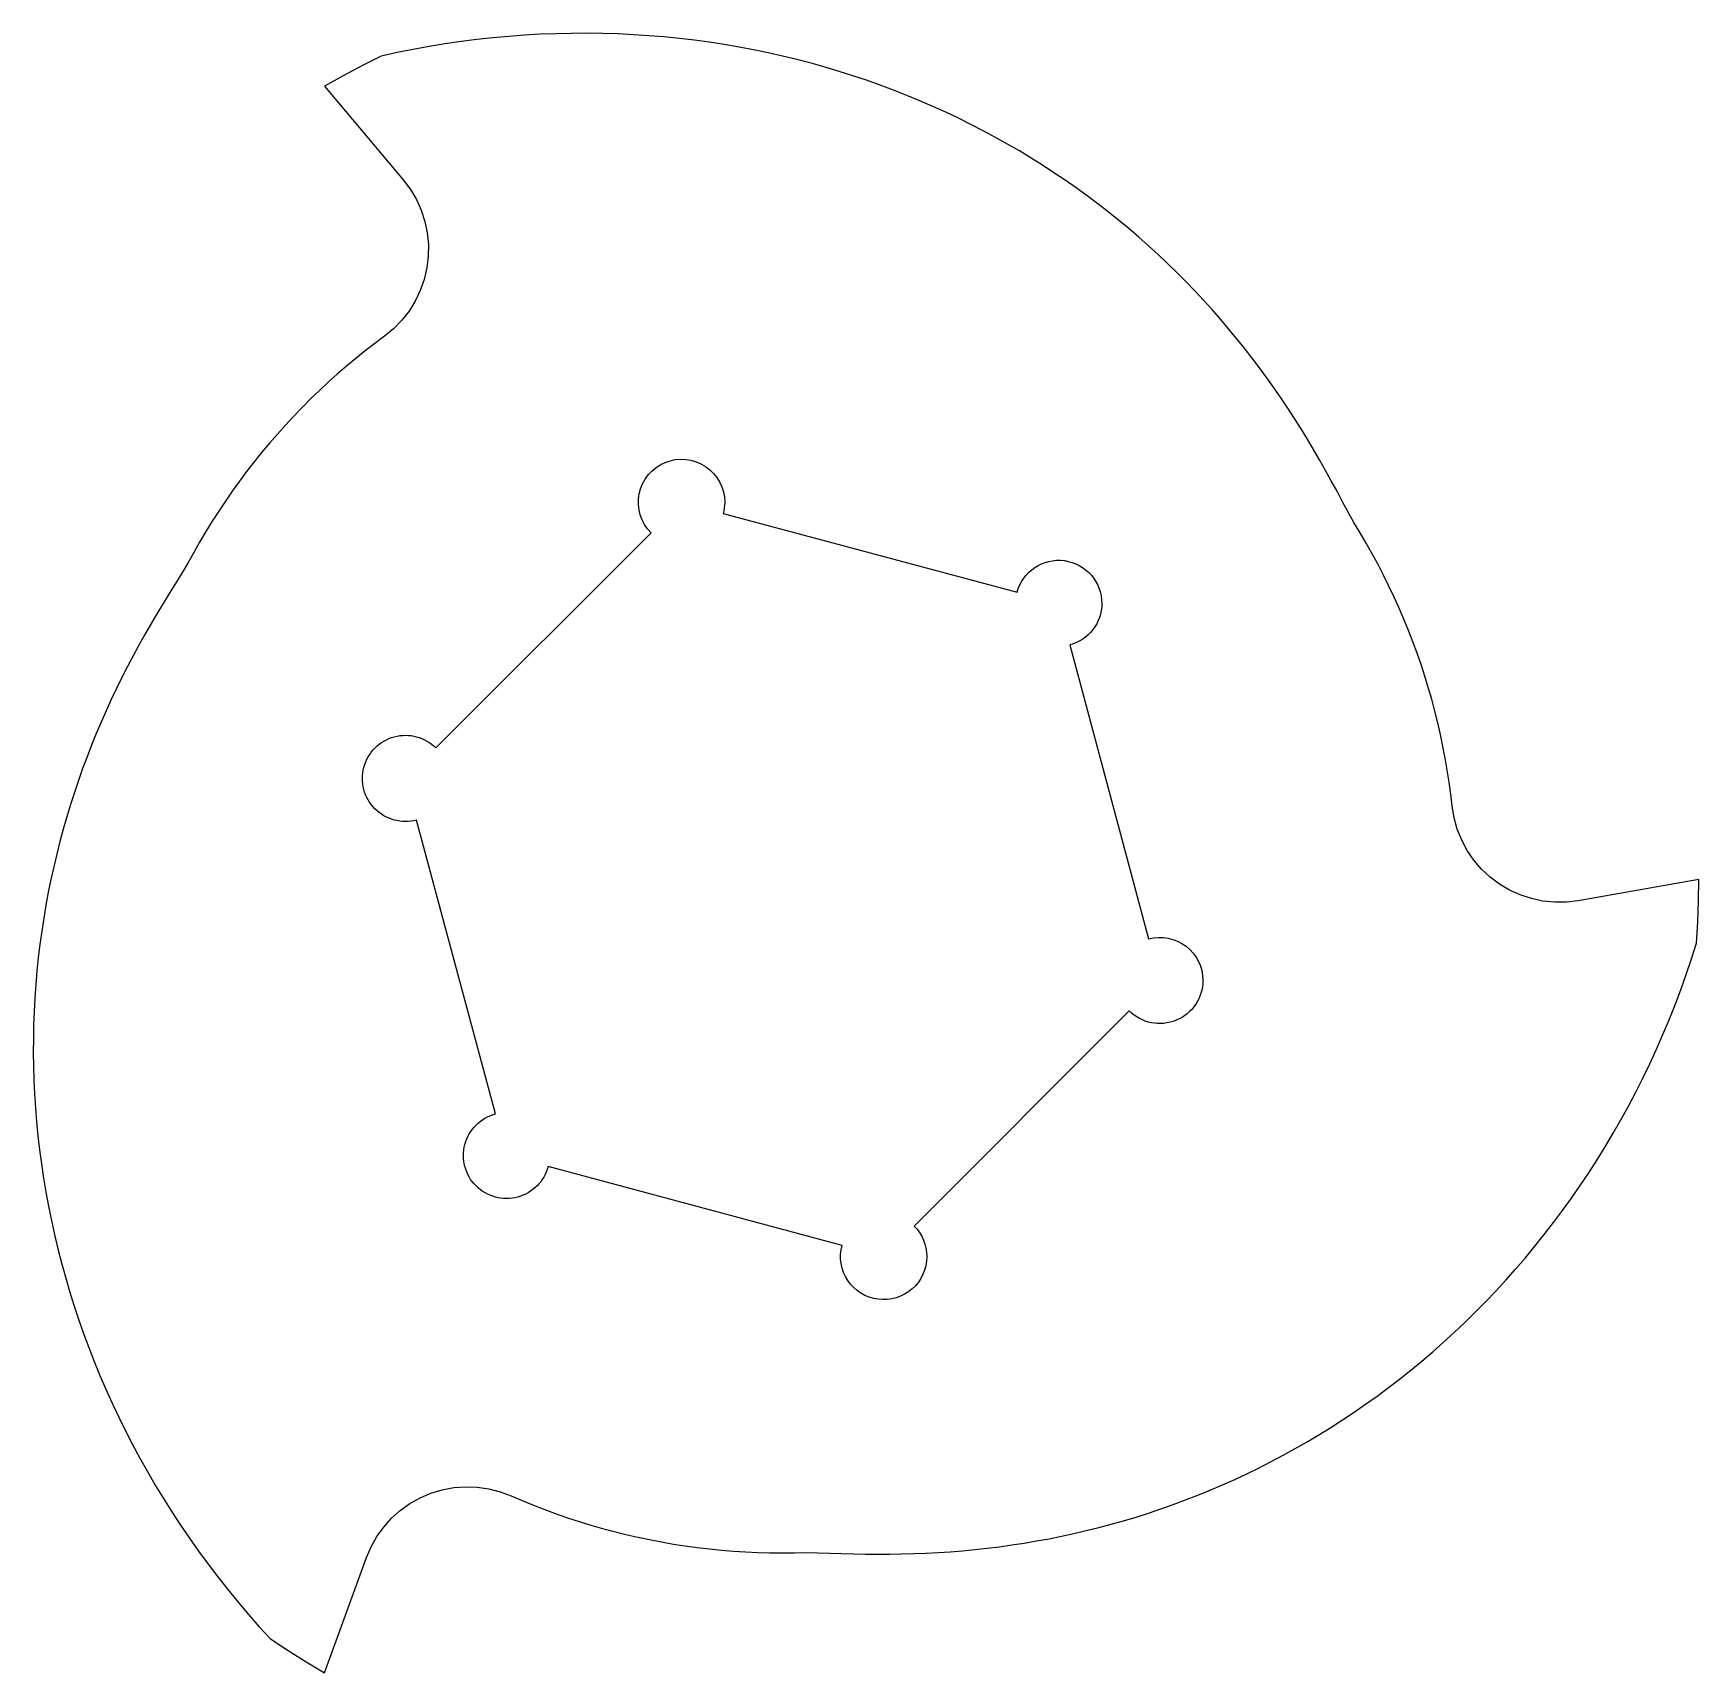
# Model space of a CAD drawing. Header units: millimetres. Extents: x -27.8 to 34, y -29.4 to 31.4.
import ezdxf

# ---------------------------------------------------------------- set-up
doc = ezdxf.new("R2010")
doc.units = ezdxf.units.MM
doc.layers.add('CUT', color=4, linetype='Continuous')
doc.layers.add('OUTLINE', color=7, linetype='Continuous')

msp = doc.modelspace()

# ---------------------------------------------------------------- linework, layer by layer
at = {"layer": 'CUT', "flags": 128}
msp.add_lwpolyline([(-12.866, 4.882), (-4.882, 12.866, -0.534511), (-4.363, 15.476, -0.534511), (-2.151, 13.998, -0.065544), (-2.205, 13.584), (8.702, 10.661, -0.876976), (11.847, 10.247, -0.339454), (10.661, 8.702), (13.584, -2.205, -0.493146), (15.598, -3.751, -0.668179), (12.866, -4.882), (4.882, -12.866, -0.198912), (5.351, -13.998, -0.453094), (3.542, -15.584, -0.453094), (2.205, -13.584), (-8.702, -10.661, -0.57735), (-11.378, -11.378, -0.57735), (-10.661, -8.702), (-13.584, 2.205, -0.577351), (-15.543, 4.165, -0.577351)], format="xyb", close=True, dxfattribs=at)
at = {"layer": 'OUTLINE', "flags": 128}
msp.add_lwpolyline([(-27.811, -6.421), (-27.804, -6.932), (-27.788, -7.446), (-27.764, -7.961), (-27.731, -8.478), (-27.689, -8.997), (-27.638, -9.517), (-27.578, -10.038), (-27.509, -10.56), (-27.431, -11.083), (-27.343, -11.607), (-27.246, -12.131), (-27.14, -12.656), (-27.024, -13.181), (-26.899, -13.706), (-26.765, -14.231), (-26.62, -14.756), (-26.466, -15.28), (-26.303, -15.804), (-26.13, -16.328), (-25.946, -16.85), (-25.754, -17.371), (-25.551, -17.891), (-25.338, -18.409), (-25.116, -18.926), (-24.884, -19.441), (-24.642, -19.954), (-24.39, -20.465), (-24.128, -20.974), (-23.855, -21.48), (-23.574, -21.983), (-23.282, -22.483), (-22.98, -22.98), (-22.669, -23.474), (-22.347, -23.964), (-22.016, -24.451), (-21.674, -24.934), (-21.323, -25.412), (-20.963, -25.887), (-20.592, -26.357), (-20.212, -26.822), (-19.822, -27.282), (-19.422, -27.737), (-19.013, -28.187), (-18.352, -28.622), (-17.68, -29.041), (-17, -29.445), (-15.445, -25.173), (-15.274, -24.772), (-15.06, -24.392), (-14.806, -24.037), (-14.515, -23.712), (-14.19, -23.421), (-13.835, -23.167), (-13.455, -22.953), (-13.054, -22.782), (-12.636, -22.656), (-12.208, -22.575), (-11.773, -22.542), (-11.337, -22.556), (-10.905, -22.618), (-10.483, -22.727), (-10.075, -22.88), (-9.661, -23.058), (-9.245, -23.228), (-8.826, -23.39), (-8.404, -23.545), (-7.979, -23.693), (-7.551, -23.832), (-7.122, -23.964), (-6.689, -24.088), (-6.255, -24.205), (-5.819, -24.313), (-5.38, -24.414), (-4.94, -24.507), (-4.499, -24.592), (-4.056, -24.669), (-3.611, -24.738), (-3.166, -24.799), (-2.719, -24.852), (-2.272, -24.897), (-1.824, -24.933), (-1.375, -24.962), (-0.926, -24.983), (-0.476, -24.995), (-0.027, -25), (0.423, -24.996), (0.873, -24.985), (1.31, -24.994), (1.749, -25.009), (2.189, -25.023), (2.631, -25.034), (3.075, -25.042), (3.52, -25.045), (3.966, -25.044), (4.415, -25.037), (4.864, -25.025), (5.315, -25.007), (5.768, -24.983), (6.221, -24.953), (6.676, -24.917), (7.133, -24.874), (7.59, -24.824), (8.047, -24.768), (8.506, -24.704), (8.966, -24.634), (9.426, -24.556), (9.887, -24.471), (10.348, -24.379), (10.81, -24.279), (11.272, -24.172), (11.733, -24.057), (12.195, -23.934), (12.657, -23.804), (13.118, -23.666), (13.579, -23.519), (14.039, -23.365), (14.499, -23.203), (14.957, -23.032), (15.415, -22.854), (15.872, -22.667), (16.327, -22.472), (16.781, -22.269), (17.233, -22.058), (17.684, -21.838), (18.133, -21.61), (18.579, -21.373), (19.024, -21.128), (19.466, -20.875), (19.905, -20.613), (20.343, -20.343), (20.777, -20.064), (21.208, -19.777), (21.636, -19.481), (22.061, -19.177), (22.482, -18.865), (22.899, -18.544), (23.313, -18.214), (23.723, -17.877), (24.129, -17.531), (24.53, -17.176), (24.927, -16.814), (25.319, -16.442), (25.707, -16.063), (26.089, -15.676), (26.466, -15.28), (26.838, -14.877), (27.205, -14.465), (27.566, -14.045), (27.921, -13.618), (28.269, -13.182), (28.612, -12.739), (28.949, -12.288), (29.279, -11.829), (29.602, -11.363), (29.918, -10.889), (30.227, -10.408), (30.53, -9.92), (30.825, -9.424), (31.112, -8.921), (31.392, -8.411), (31.663, -7.895), (31.927, -7.371), (32.183, -6.841), (32.43, -6.304), (32.669, -5.761), (32.9, -5.211), (33.121, -4.655), (33.334, -4.093), (33.538, -3.525), (33.732, -2.951), (33.917, -2.372), (33.963, -1.582), (33.991, -0.791), (34, 0), (29.523, -0.789), (29.09, -0.842), (28.654, -0.846), (28.22, -0.804), (27.793, -0.714), (27.378, -0.578), (26.981, -0.398), (26.606, -0.176), (26.257, 0.086), (25.939, 0.384), (25.655, 0.715), (25.408, 1.075), (25.203, 1.46), (25.04, 1.865), (24.923, 2.285), (24.852, 2.715), (24.799, 3.162), (24.738, 3.607), (24.669, 4.052), (24.593, 4.495), (24.508, 4.936), (24.415, 5.377), (24.314, 5.815), (24.206, 6.251), (24.09, 6.686), (23.965, 7.118), (23.834, 7.548), (23.694, 7.975), (23.547, 8.4), (23.392, 8.822), (23.229, 9.241), (23.059, 9.658), (22.882, 10.071), (22.697, 10.481), (22.505, 10.887), (22.305, 11.29), (22.099, 11.69), (21.885, 12.085), (21.664, 12.477), (21.436, 12.864), (21.201, 13.248), (20.991, 13.631), (20.784, 14.019), (20.576, 14.407), (20.364, 14.796), (20.149, 15.184), (19.93, 15.571), (19.705, 15.957), (19.475, 16.342), (19.24, 16.725), (18.999, 17.107), (18.752, 17.487), (18.499, 17.865), (18.24, 18.24), (17.975, 18.614), (17.704, 18.985), (17.426, 19.353), (17.141, 19.719), (16.851, 20.082), (16.553, 20.442), (16.249, 20.798), (15.939, 21.151), (15.622, 21.501), (15.298, 21.847), (14.967, 22.19), (14.63, 22.528), (14.286, 22.863), (13.936, 23.193), (13.579, 23.519), (13.215, 23.841), (12.845, 24.158), (12.468, 24.47), (12.084, 24.777), (11.694, 25.079), (11.298, 25.376), (10.895, 25.667), (10.486, 25.953), (10.07, 26.233), (9.648, 26.508), (9.22, 26.776), (8.786, 27.039), (8.345, 27.295), (7.898, 27.545), (7.446, 27.788), (6.987, 28.025), (6.523, 28.255), (6.053, 28.478), (5.577, 28.694), (5.096, 28.902), (4.609, 29.103), (4.117, 29.297), (3.62, 29.483), (3.118, 29.662), (2.61, 29.832), (2.097, 29.994), (1.58, 30.148), (1.058, 30.294), (0.531, 30.432), (0, 30.561), (-0.535, 30.681), (-1.075, 30.793), (-1.619, 30.895), (-2.167, 30.989), (-2.719, 31.073), (-3.274, 31.148), (-3.833, 31.214), (-4.395, 31.271), (-4.96, 31.317), (-5.529, 31.355), (-6.1, 31.382), (-6.674, 31.399), (-7.251, 31.407), (-7.83, 31.404), (-8.411, 31.392), (-8.995, 31.369), (-9.58, 31.335), (-10.167, 31.292), (-10.756, 31.238), (-11.346, 31.173), (-11.937, 31.098), (-12.529, 31.011), (-13.123, 30.915), (-13.716, 30.807), (-14.31, 30.689), (-14.905, 30.559), (-15.612, 30.204), (-16.31, 29.832), (-17, 29.445), (-14.078, 25.962), (-13.816, 25.613), (-13.594, 25.238), (-13.414, 24.841), (-13.278, 24.426), (-13.188, 23.999), (-13.146, 23.565), (-13.151, 23.129), (-13.203, 22.696), (-13.302, 22.271), (-13.447, 21.86), (-13.636, 21.467), (-13.866, 21.096), (-14.135, 20.753), (-14.44, 20.442), (-14.778, 20.165), (-15.138, 19.896), (-15.493, 19.62), (-15.844, 19.338), (-16.189, 19.05), (-16.529, 18.756), (-16.864, 18.456), (-17.193, 18.149), (-17.517, 17.837), (-17.834, 17.519), (-18.147, 17.196), (-18.453, 16.867), (-18.753, 16.532), (-19.048, 16.192), (-19.336, 15.847), (-19.618, 15.496), (-19.893, 15.141), (-20.163, 14.781), (-20.425, 14.416), (-20.681, 14.046), (-20.93, 13.672), (-21.173, 13.293), (-21.409, 12.91), (-21.637, 12.523), (-21.859, 12.132), (-22.074, 11.737), (-22.3, 11.363), (-22.533, 10.99), (-22.765, 10.615), (-22.996, 10.238), (-23.224, 9.858), (-23.45, 9.474), (-23.672, 9.087), (-23.89, 8.695), (-24.105, 8.3), (-24.314, 7.9), (-24.52, 7.497), (-24.721, 7.089), (-24.917, 6.676), (-25.108, 6.26), (-25.293, 5.839), (-25.473, 5.415), (-25.648, 4.985), (-25.817, 4.552), (-25.98, 4.115), (-26.136, 3.673), (-26.287, 3.228), (-26.431, 2.778), (-26.569, 2.325), (-26.701, 1.867), (-26.825, 1.406), (-26.943, 0.941), (-27.054, 0.472), (-27.158, 0), (-27.254, -0.476), (-27.343, -0.955), (-27.425, -1.437), (-27.5, -1.923), (-27.566, -2.412), (-27.625, -2.904), (-27.676, -3.398), (-27.719, -3.896), (-27.754, -4.396), (-27.781, -4.899), (-27.799, -5.404), (-27.809, -5.911)], close=True, dxfattribs=at)

doc.saveas('drawing.dxf')
